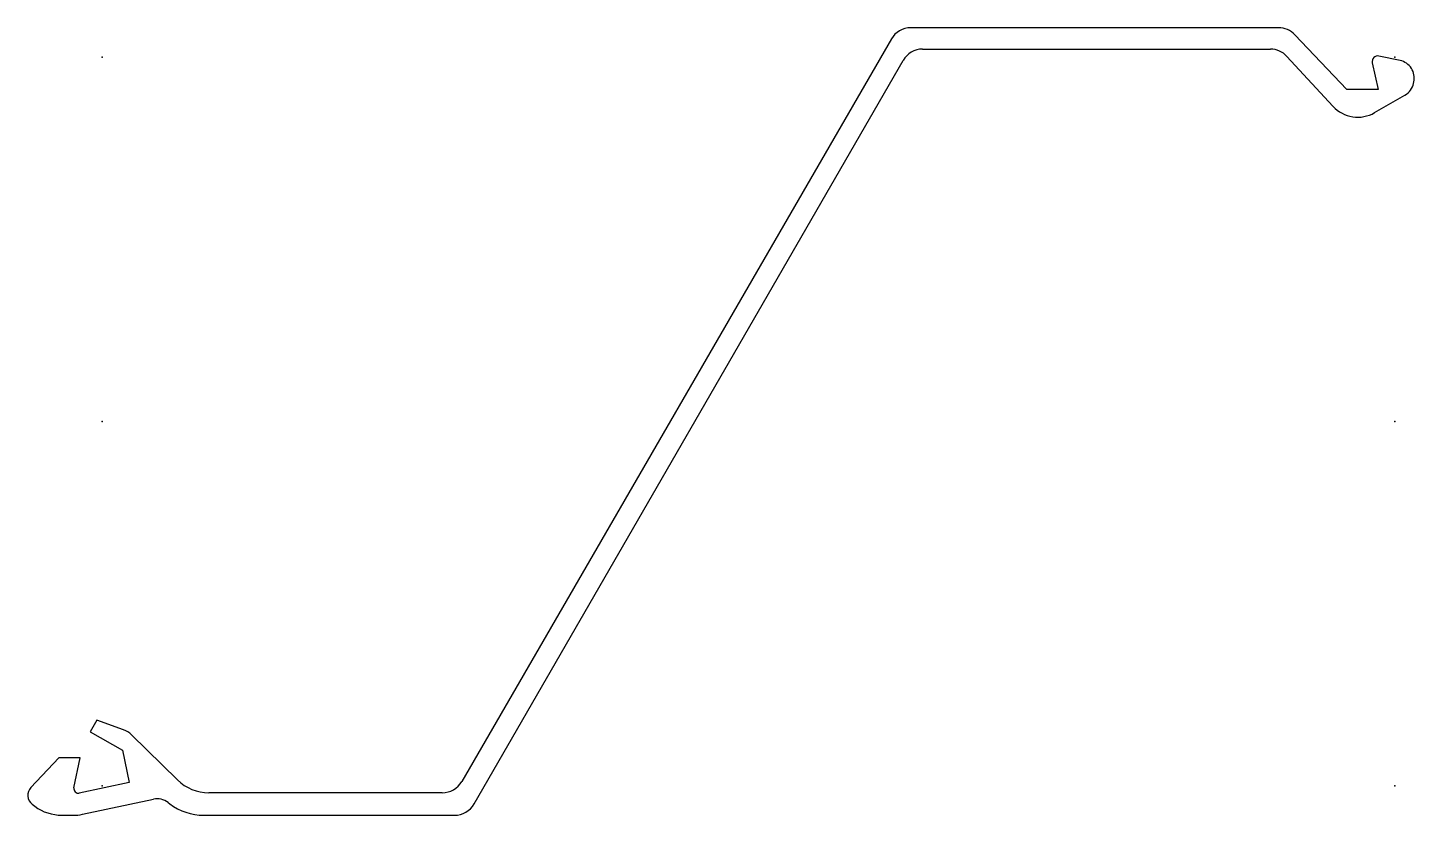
# Model space of a CAD drawing. Extents: x -33 to 584, y -175 to 175.
import ezdxf

# ---------------------------------------------------------------- set-up
doc = ezdxf.new("R2010")
doc.units = 0
doc.header["$MEASUREMENT"] = 0
doc.layers.get('0').update_dxf_attribs({"color": 5, "linetype": 'CONTINUOUS'})

msp = doc.modelspace()

# ---------------------------------------------------------------- linework, layer by layer
at = {"linetype": 'Continuous'}
for p, q in [((523.29272, 175), (359.74512, 175)), ((351.09116, 170.01089), (159.99884, -160.01089)), ((553.59998, 147.5), (530.55914, 171.87012)), ((165.47676, -170.00005), (356.29324, 160.50005)), ((364.95346, 165.5), (519.67102, 165.5)), ((527.01984, 162.282), (547.50616, 140.08359)), ((577.31879, 160.43266), (567.93201, 162.41798)), ((564.97314, 159.43469), (567.59998, 147.5)), ((583.349, 150.2964), (583.48291, 150.91615)), ((567.59998, 147.5), (553.59998, 147.5)), ((566.0274, 137.26509), (579.52844, 145.05725)), ((-2.25, -132.67999), (-5.25, -137.88)), ((9.58573, -136.99786), (-2.25, -132.67999)), ((-5.25, -137.88), (9.06, -146.14)), ((33.54497, -159.27007), (13.16503, -139.2572)), ((9.06, -146.14), (12.08, -160.47)), ((-19.22, -149.5), (-31.68199, -162.67213)), ((-9.68, -149.5), (-19.22, -149.5)), ((-12.49344, -162.78435), (-9.68, -149.5)), ((12.08, -160.47), (-10.12388, -165.15562)), ((151.34488, -165), (47.55801, -165)), ((-31.04467, -170.11232), (-29.83693, -171.01567)), ((-8.66993, -174.56563), (22.89396, -167.87772)), ((29.38355, -169.32758), (30.1736, -169.92619)), ((-17.85785, -175), (-12.81559, -175)), ((45.27151, -175), (156.81653, -175))]:
    msp.add_line(p, q, dxfattribs=at)
for centre, radius, start, end in [((359.74512, 165), 10, 90, 149.92791), ((523.29272, 165), 10, 43.3942, 90), ((364.95346, 155.5), 10, 90, 149.99967), ((519.67102, 155.5), 10, 42.70297, 90), ((567.41473, 159.97209), 2.5, 78.05868, 192.41301), ((575.66339, 152.6058), 8, 347.80692, 78.05783), ((575.52948, 151.98605), 8, 299.99142, 347.80692), ((558.5293, 150.25659), 15, 222.70323, 299.9916), ((6.15851, -146.39223), 10, 45.52064, 69.9572), ((47.55801, -145), 20, 225.52067, 270), ((151.34488, -155), 10, 270, 329.92791), ((-28.0499, -166.10841), 5, 136.58681, 233.2049), ((-10.53684, -163.19873), 2, 168.04219, 281.91617), ((-17.85785, -155), 20, 233.20498, 270), ((24.55222, -175.70396), 8, 52.84911, 101.96318), ((45.27151, -150), 25, 232.84908, 270), ((156.81653, -165), 10, 270, 329.99971), ((-12.81559, -155), 20, 270, 281.96317)]:
    msp.add_arc(centre, radius, start, end, dxfattribs=at)
for p in [(0, 162), (575, 162), (0, 0), (575, 0), (0, -162), (575, -162)]:
    msp.add_point(p, dxfattribs=at)

doc.saveas('drawing.dxf')
